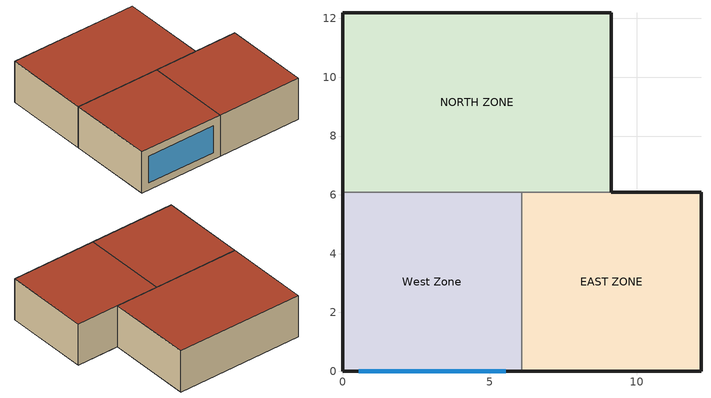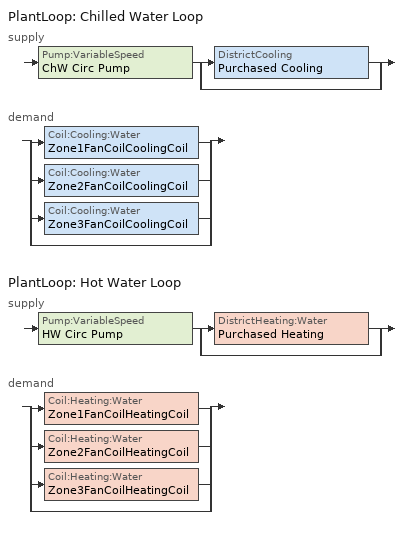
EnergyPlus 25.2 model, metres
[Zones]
West Zone
 floor adiabatic (FLOOR SLAB 8 IN): 0,0 0,6.1 6.1,6.1 6.1,0 z0
 wall outside (EXTWALL80): 0,6.1 0,0 6.1,0 z0:3.05
 wall to NORTH ZONE (PARTITION06): 6.1,6.1 0,6.1 z0:3.05
 wall to EAST ZONE (PARTITION06): 6.1,0 6.1,6.1 z0:3.05
 window (WIN-CON-LIGHT): 0.55,0 5.55,0 z0.5:2.5
 roof outside (ROOF34): 0,6.1 0,0 6.1,0 6.1,6.1 z3.05
EAST ZONE
 floor adiabatic (FLOOR SLAB 8 IN): 6.1,0 6.1,6.1 12.19,6.1 12.19,0 z0
 wall outside (EXTWALL80): 6.1,0 12.19,0 12.19,6.1 9.14,6.1 z0:3.05
 wall to NORTH ZONE (PARTITION06): 9.14,6.1 6.1,6.1 z0:3.05
 roof outside (ROOF34): 6.1,6.1 6.1,0 12.19,0 12.19,6.1 z3.05
NORTH ZONE
 floor adiabatic (FLOOR SLAB 8 IN): 0,6.1 0,12.19 9.14,12.19 9.14,6.1 z0
 wall outside (EXTWALL80): 9.14,6.1 9.14,12.19 0,12.19 0,6.1 z0:3.05
 roof outside (ROOF34): 0,12.19 0,6.1 9.14,6.1 9.14,12.19 z3.05
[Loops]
PlantLoop 'Chilled Water Loop'
 supply: Pump:VariableSpeed 'ChW Circ Pump' > split
  | DistrictCooling 'Purchased Cooling'
  | bypass
 demand: split
  | Coil:Cooling:Water 'Zone1FanCoilCoolingCoil'
  | Coil:Cooling:Water 'Zone2FanCoilCoolingCoil'
  | Coil:Cooling:Water 'Zone3FanCoilCoolingCoil'
  | bypass
PlantLoop 'Hot Water Loop'
 supply: Pump:VariableSpeed 'HW Circ Pump' > split
  | DistrictHeating:Water 'Purchased Heating'
  | bypass
 demand: split
  | Coil:Heating:Water 'Zone1FanCoilHeatingCoil'
  | Coil:Heating:Water 'Zone2FanCoilHeatingCoil'
  | Coil:Heating:Water 'Zone3FanCoilHeatingCoil'
  | bypass
[Building]
NONE: Loads convergence tolerance value=0.04; Maximum number of warmup days=25; Minimum number of warmup days=6; North axis=0; Solar distribution=MinimalShadowing; Temperature convergence tolerance value=0.4; Terrain=Suburbs
[Site:GroundTemperature:BuildingSurface]
20.03, 20.03, 20.13, 20.3, 20.43, 20.52, 20.62, 20.77, 20.78, 20.55, 20.44, 20.2
[Site:Location]
CHICAGO_IL_USA TMY2-94846: Elevation=190; Latitude=41.78; Longitude=-87.75; Time zone=-6
[SizingPeriod:DesignDay] Barometric pressure=99063; Day of month=21; Daylight saving time indicator=No; Humidity condition type=WetBulb; Rain indicator=No; Snow indicator=No; Solar model indicator=ASHRAEClearSky
Name | Daily dry bulb temperature range | Day type | Maximum dry bulb temperature | Month | Sky clearness | Wetbulb or dewpoint at maximum dry bulb | Wind direction | Wind speed
CHICAGO_IL_USA Annual Cooling 1% Design Conditions DB/MCWB | 10.7 | SummerDesignDay | 31.5 | 7 | 1 | 23 | 230 | 5.3
CHICAGO_IL_USA Annual Heating 99% Design Conditions DB | 0 | WinterDesignDay | -17.3 | 1 | 0 | -17.3 | 270 | 4.9
[Construction]
EXTWALL80: A1 - 1 IN STUCCO, C4 - 4 IN COMMON BRICK, E1 - 3 / 4 IN PLASTER OR GYP BOARD
FLOOR SLAB 8 IN: C10 - 8 IN HW CONCRETE
PARTITION06: E1 - 3 / 4 IN PLASTER OR GYP BOARD, C6 - 8 IN CLAY TILE, E1 - 3 / 4 IN PLASTER OR GYP BOARD
ROOF34: E2 - 1 / 2 IN SLAG OR STONE, E3 - 3 / 8 IN FELT AND MEMBRANE, B5 - 1 IN DENSE INSULATION, C12 - 2 IN HW CONCRETE
WIN-CON-LIGHT: WIN-LAY-GLASS-LIGHT
[Material] Thermal absorptance=0.9
Name | Conductivity | Density | Roughness | Solar absorptance | Specific heat | Thickness | Visible absorptance
A1 - 1 IN STUCCO | 0.691831 | 1858.142 | Smooth | 0.92 | 836.8 | 0.0253898 | 0.92
B5 - 1 IN DENSE INSULATION | 0.0432394 | 91.30524 | VeryRough | 0.5 | 836.8 | 0.0253898 | 0.5
C4 - 4 IN COMMON BRICK | 0.726422 | 1922.216 | Rough | 0.76 | 836.8 | 0.101498 | 0.76
C6 - 8 IN CLAY TILE | 0.570761 | 1121.292 | Smooth | 0.82 | 836.8 | 0.203302 | 0.82
C10 - 8 IN HW CONCRETE | 1.729577 | 2242.585 | MediumRough | 0.65 | 836.8 | 0.203302 | 0.65
C12 - 2 IN HW CONCRETE | 1.729577 | 2242.585 | MediumRough | 0.65 | 836.8 | 0.0509016 | 0.65
E1 - 3 / 4 IN PLASTER OR GYP BOARD | 0.726422 | 1601.846 | Smooth | 0.92 | 836.8 | 0.01905 | 0.92
E2 - 1 / 2 IN SLAG OR STONE | 1.435549 | 881.0155 | Rough | 0.55 | 1673.6 | 0.0127102 | 0.55
E3 - 3 / 8 IN FELT AND MEMBRANE | 0.190253 | 1121.292 | Rough | 0.75 | 1673.6 | 0.00954024 | 0.75
[WindowMaterial:Glazing]
WIN-LAY-GLASS-LIGHT: Back side infrared hemispherical emissivity=0.84; Back side solar reflectance at normal incidence=0.031; Back side visible reflectance at normal incidence=0.05; Conductivity=0.9; Front side infrared hemispherical emissivity=0.84; Front side solar reflectance at normal incidence=0.031; Front side visible reflectance at normal incidence=0.05; Infrared transmittance at normal incidence=0; Optical data type=SpectralAverage; Solar transmittance at normal incidence=0.9; Thickness=0.003; Visible transmittance at normal incidence=0.9
[AvailabilityManager:HybridVentilation]
Hybrid ventilation controller: Control zone=North Zone; Maximum outdoor dewpoint=30; Maximum outdoor enthalpy=30000; Maximum outdoor temperature=35; Maximum wind speed=40; Minimum outdoor dewpoint=15; Minimum outdoor enthalpy=20000; Minimum outdoor temperature=15; Minimum outdoor ventilation air schedule=Outdoor air Schedule; Opening factor function of wind speed curve=WindFactorCurve; Simple airflow control type schedule=SimpleControlTypeSch; Use weather file rain indicators=Yes; Ventilation control mode schedule=Hybrid Control Mode Schedule; Zoneventilation object=NORTH ZONE Ventl
[Coil:Cooling:Water] Availability schedule=FanAndCoilAvailSched; Design air flow rate=Autosize; Design inlet air humidity ratio=Autosize; Design inlet air temperature=Autosize; Design inlet water temperature=Autosize; Design outlet air humidity ratio=Autosize; Design outlet air temperature=Autosize; Design water flow rate=Autosize; Heat exchanger configuration=CrossFlow; Type of analysis=SimpleAnalysis
Zone1FanCoilCoolingCoil; Zone2FanCoilCoolingCoil; Zone3FanCoilCoolingCoil
[Coil:Heating:Water] Availability schedule=FanAndCoilAvailSched; Maximum water flow rate=Autosize; Performance input method=UFactorTimesAreaAndDesignWaterFlowRate; Rated capacity=Autosize; Rated inlet air temperature=16.6; Rated inlet water temperature=82.2; Rated outlet air temperature=32.2; Rated outlet water temperature=71.1; U factor times area value=Autosize
Zone1FanCoilHeatingCoil; Zone2FanCoilHeatingCoil; Zone3FanCoilHeatingCoil
[DesignSpecification:OutdoorAir] Outdoor air flow per person=0.00944; Outdoor air flow per zone=0; Outdoor air flow per zone floor area=0; Outdoor air method=Flow/Person
SZ DSOA EAST ZONE; SZ DSOA NORTH ZONE; SZ DSOA West Zone
[DistrictCooling]
Purchased Cooling: Nominal capacity=1000000
[DistrictHeating:Water]
Purchased Heating: Nominal capacity=1000000
[ElectricEquipment] Design level calculation method=EquipmentLevel; Fraction latent=0; Fraction lost=0; Fraction radiant=0.3; Schedule=Intermittent
Name | Design level | Zone or zonelist or space or spacelist
EAST ZONE ElecEq 1 | 1464.375 | EAST ZONE
NORTH ZONE ElecEq 1 | 2928.751 | NORTH ZONE
West Zone ElecEq 1 | 2928.751 | West Zone
[Fan:ConstantVolume] Fan total efficiency=0.5; Maximum flow rate=Autosize; Motor efficiency=0.9; Motor in airstream fraction=1; Pressure rise=75
Name | Availability schedule
Zone1FanCoilFan; Zone3FanCoilFan | FanAndCoilAvailSched
Zone2FanCoilFan | Zone2FanAndCoilAvailSched
[Lights] Design level calculation method=LightingLevel; End use subcategory=GeneralLights; Fraction radiant=0.2; Fraction replaceable=0; Fraction visible=0.2; Return air fraction=0; Schedule=Office Lighting
Name | Lighting level | Zone or zonelist or space or spacelist
EAST ZONE Lights 1 | 1464.375 | EAST ZONE
NORTH ZONE Lights 1 | 878.6252 | NORTH ZONE
[People] Activity level schedule=Activity Sch; Air velocity schedule=Air Velo Sch; Carbon dioxide generation rate=3.82e-08; Clothing insulation calculation method=ClothingInsulationSchedule; Clothing insulation schedule=Clothing Sch; Fraction radiant=0.3; Mean radiant temperature calculation type=EnclosureAveraged; Number of people calculation method=People; Number of people schedule=Office Occupancy; Thermal comfort model 1 type=Fanger; Work efficiency schedule=Work Eff Sch
Name | Number of people | Zone or zonelist or space or spacelist
EAST ZONE | 3 | EAST ZONE
NORTH ZONE | 4 | NORTH ZONE
West Zone | 3 | West Zone
[PlantEquipmentList]
cooling plant: Purchased Cooling, DistrictCooling
heating plant: Purchased Heating, DistrictHeating:Water
[PlantEquipmentOperation:CoolingLoad]
Purchased Cooling Only: Load range 1 lower limit=0; Load range 1 upper limit=1000000; Range 1 equipment list=cooling plant
[PlantEquipmentOperation:HeatingLoad]
Purchased Heating Only: Load range 1 lower limit=0; Load range 1 upper limit=1000000; Range 1 equipment list=heating plant
[PlantEquipmentOperationSchemes] Control scheme 1 schedule=ON
Name | Control scheme 1
Chilled Loop Operation | Purchased Cooling Only
Hot Loop Operation | Purchased Heating Only
[PlantLoop] Fluid type=Water; Load distribution scheme=Optimal; Maximum loop flow rate=Autosize; Maximum loop temperature=100; Minimum loop flow rate=0; Plant loop volume=Autocalculate
Name | Minimum loop temperature | Plant equipment operation scheme
Chilled Water Loop | 1 | Chilled Loop Operation
Hot Water Loop | 10 | Hot Loop Operation
[Pump:VariableSpeed] Design maximum flow rate=Autosize; Design minimum flow rate=0; Design power consumption=Autosize; Design pump head=179352; Fraction of motor inefficiencies to fluid stream=0; Motor efficiency=0.9; Pump control type=Intermittent; Coefficient 1 of the part load performance curve=0; Coefficient 2 of the part load performance curve=1; Coefficient 3 of the part load performance curve=0; Coefficient 4 of the part load performance curve=0
ChW Circ Pump; HW Circ Pump
[SetpointManager:Scheduled] Control variable=Temperature
Name | Schedule | Setpoint node or nodelist
Chilled Water Loop Setpoint Manager | CW Loop Temp Schedule | Chilled Water Loop Setpoint Node List
Hot Water Loop Setpoint Manager | HW Loop Temp Schedule | Hot Water Loop Setpoint Node List
[Sizing:Plant]
Name | Design loop exit temperature | Loop design temperature difference | Loop type
Hot Water Loop | 82 | 11 | Heating
Chilled Water Loop | 7.22 | 6.67 | Cooling
[Sizing:Zone] Account for dedicated outdoor air system=No; Cooling design air flow method=DesignDay; Cooling design air flow rate=0; Dedicated outdoor air high setpoint temperature for design=Autosize; Dedicated outdoor air low setpoint temperature for design=Autosize; Dedicated outdoor air system control strategy=NeutralSupplyAir; Heating design air flow method=DesignDay; Heating design air flow rate=0; Zone cooling design supply air humidity ratio=0.009; Zone cooling design supply air temperature=14; Zone cooling design supply air temperature input method=SupplyAirTemperature; Zone cooling sizing factor=0; Zone heating design supply air humidity ratio=0.004; Zone heating design supply air temperature=50; Zone heating design supply air temperature input method=SupplyAirTemperature; Zone heating sizing factor=0
Name | Design specification outdoor air object
West Zone | SZ DSOA West Zone
EAST ZONE | SZ DSOA EAST ZONE
NORTH ZONE | SZ DSOA NORTH ZONE
[ThermostatSetpoint:SingleCooling]
Name | Setpoint temperature schedule
Cooling Setpoint with SB | Cooling Setpoints
East zone Cooling Setpoint with SB | East zone Cooling Setpoints
[ThermostatSetpoint:SingleHeating]
Name | Setpoint temperature schedule
East zone Heating Setpoint with SB | East zone Heating Setpoints
Heating Setpoint with SB | Heating Setpoints
[Zone] Ceiling height=Autocalculate; Multiplier=1; Type=1; Volume=Autocalculate
EAST ZONE; NORTH ZONE; West Zone
[ZoneControl:Thermostat] Control type schedule=Zone Control Type Sched
Name | Zone or zonelist | Control 1 | Control 2
Zone 1 Thermostat | West Zone | Heating Setpoint with SB | Cooling Setpoint with SB
Zone 2 Thermostat | EAST ZONE | East zone Heating Setpoint with SB | East zone Cooling Setpoint with SB
Zone 3 Thermostat | NORTH ZONE | Heating Setpoint with SB | Cooling Setpoint with SB
[Zone equipment]
West Zone: Zone1FanCoil
EAST ZONE: Zone2FanCoil
NORTH ZONE: Zone3FanCoil
[ZoneHVAC:FourPipeFanCoil] Availability schedule=FanAndCoilAvailSched; Capacity control method=ConstantFanVariableFlow; Cooling convergence tolerance=0.001; Heating convergence tolerance=0.001; Maximum cold water flow rate=Autosize; Maximum hot water flow rate=Autosize; Maximum outdoor air flow rate=Autosize; Maximum supply air flow rate=Autosize; Minimum cold water flow rate=0; Minimum hot water flow rate=0; Outdoor air schedule=OUTAIRFANCOILSCHEDULE
Name | Cooling coil | Heating coil | Supply air fan
Zone1FanCoil | Zone1FanCoilCoolingCoil | Zone1FanCoilHeatingCoil | Zone1FanCoilFan
Zone2FanCoil | Zone2FanCoilCoolingCoil | Zone2FanCoilHeatingCoil | Zone2FanCoilFan
Zone3FanCoil | Zone3FanCoilCoolingCoil | Zone3FanCoilHeatingCoil | Zone3FanCoilFan
[ZoneMixing]
NORTH ZONE Mixng: Delta temperature schedule=DeltaTemp; Design flow rate=0.1059; Design flow rate calculation method=Flow/Zone; Maximum outdoor temperature schedule=MaxOutdoorTemp; Maximum receiving temperature schedule=MaxIndoorTemp; Maximum source temperature schedule=MaxIndoorTemp; Minimum outdoor temperature schedule=MinOutdoorTemp; Minimum receiving temperature schedule=MinIndoorTemp; Minimum source temperature schedule=MinIndoorTemp; Schedule=MixingAvailSched; Source zone or space=West Zone; Zone or space=NORTH ZONE
[ZoneVentilation:DesignFlowRate]
NORTH ZONE Ventl: Constant term coefficient=1; Delta temperature schedule=DeltaTemp; Design flow rate=0.05295; Design flow rate calculation method=Flow/Zone; Fan pressure rise=67; Fan total efficiency=0.7; Maximum indoor temperature schedule=MaxIndoorTemp; Maximum outdoor temperature schedule=MaxOutdoorTemp; Maximum wind speed=40; Minimum indoor temperature schedule=MinIndoorTemp; Minimum outdoor temperature schedule=MinOutdoorTemp; Schedule=VentSched; Temperature term coefficient=0; Velocity squared term coefficient=0; Velocity term coefficient=0; Ventilation type=Intake; Zone or zonelist or space or spacelist=NORTH ZONE
[Curve:Quadratic]
WindFactorCurve: Maximum value of x=1; Minimum value of x=0; Coefficient1 constant=1; Coefficient2 x=0; Coefficient3 x 2=0
[Schedule:Compact]
Activity Sch: Through: 12/31, For: Alldays, Until: 24:00, 131.8
Air Velo Sch: Through: 12/31, For: Alldays, Until: 24:00, 0.137
COOLING SETPOINTS: Through: 12/31, For: Weekdays Weekends Holidays CustomDay1 CustomDay2, Until: 7:00, 30, Until: 17:00, 24, Until: 24:00, 30, For: SummerDesignDay, Until: 24:00, 24, For: WinterDesignDay, Until: 24:00, 50
CW LOOP TEMP SCHEDULE: Through: 12/31, For: Alldays, Until: 24:00, 7.22
Clothing Sch; ON; VentSched; Zone2FanAndCoilAvailSched: Through: 12/31, For: Alldays, Until: 24:00, 1
DeltaTemp: Through: 12/31, For: AllDays, Until: 24:00, 0
East zone COOLING SETPOINTS: Through: 12/31, For: Weekdays Weekends Holidays CustomDay1 CustomDay2, Until: 7:00, 38, Until: 17:00, 34, Until: 24:00, 38, For: SummerDesignDay, Until: 24:00, 34, For: WinterDesignDay, Until: 24:00, 40
East zone HEATING SETPOINTS: Through: 12/31, For: Weekdays Weekends Holidays CustomDay1 CustomDay2, Until: 7:00, 5, Until: 17:00, 10, Until: 24:00, 5, For: SummerDesignDay, Until: 24:00, 5, For: WinterDesignDay, Until: 24:00, 10
FANANDCOILAVAILSCHED: Through: 3/31, For: Alldays, Until: 24:00, 1, Through: 9/30, For: Weekdays, Until: 7:00, 1, Until: 17:00, 1, Until: 24:00, 1, For: Weekends Holidays CustomDay1 CustomDay2, Until: 24:00, 0, For: SummerDesignDay, Until: 24:00, 1, For: WinterDesignDay, Until: 24:00, 1, Through: 12/31, For: Alldays, Until: 24:00, 1
HEATING SETPOINTS: Through: 12/31, For: Weekdays Weekends Holidays CustomDay1 CustomDay2, Until: 7:00, 15, Until: 17:00, 20, Until: 24:00, 15, For: SummerDesignDay, Until: 24:00, 15, For: WinterDesignDay, Until: 24:00, 20
HW LOOP TEMP SCHEDULE: Through: 12/31, For: Alldays, Until: 24:00, 82
Hybrid Control Mode Schedule: Through: 12/31, For: AllDays, Until:  7:00, 0, Until: 17:00, 1, Until: 18:00, 1, Until: 19:00, 1, Until: 24:00, 1
Intermittent: Through: 12/31, For: Weekdays, Until: 8:00, 0, Until: 18:00, 1, Until: 24:00, 0, For: Weekends Holidays, Until: 24:00, 0, For: SummerDesignDay, Until: 8:00, 0, Until: 18:00, 1, Until: 24:00, 0, For: WinterDesignDay, Until: 24:00, 0, For: CustomDay1, Until: 24:00, 0, For: CustomDay2, Until: 24:00, 0
MaxIndoorTemp; MaxOutdoorTemp: Through: 12/31, For: AllDays, Until: 24:00, 100
MinIndoorTemp; MinOutdoorTemp: Through: 12/31, For: AllDays, Until: 24:00, -100
MixingAvailSched: Through: 3/31, For: AllDays, Until: 24:00, 1, Through: 9/30, For: Weekdays, Until: 7:00, 1, Until: 17:00, 1, Until: 24:00, 1, For: Weekends Holidays CustomDay1 CustomDay2, Until: 24:00, 0, For: SummerDesignDay WinterDesignDay, Until: 24:00, 1, Through: 12/31, For: AllDays, Until: 24:00, 1
OUTAIRFANCOILSCHEDULE: Through : 12/31, For: Alldays, Until: 7:00, 1, Until: 17:00, 1, Until: 24:00, 1
Office Lighting: Through: 12/31, For: Weekdays, Until: 6:00, 0.05, Until: 7:00, 0.2, Until: 17:00, 1, Until: 18:00, 0.5, Until: 24:00, 0.05, For: Weekends Holidays, Until: 24:00, 0.05, For: SummerDesignDay, Until: 6:00, 0.05, Until: 7:00, 0.2, Until: 17:00, 1, Until: 18:00, 0.5, Until: 24:00, 0.05, For: WinterDesignDay, Until: 24:00, 0.05, For: CustomDay1, Until: 24:00, 0.05, For: CustomDay2, Until: 24:00, 0.05
Office Occupancy: Through: 12/31, For: Weekdays, Until: 6:00, 0, Until: 7:00, 0.1, Until: 8:00, 0.5, Until: 12:00, 1, Until: 13:00, 0.5, Until: 16:00, 1, Until: 17:00, 0.5, Until: 18:00, 0.1, Until: 24:00, 0, For: Weekends Holidays, Until: 24:00, 0, For: SummerDesignDay, Until: 6:00, 0, Until: 7:00, 0.1, Until: 8:00, 0.5, Until: 12:00, 1, Until: 13:00, 0.5, Until: 16:00, 1, Until: 17:00, 0.5, Until: 18:00, 0.1, Until: 24:00, 0, For: WinterDesignDay, Until: 24:00, 0, For: CustomDay1, Until: 24:00, 0, For: CustomDay2, Until: 24:00, 0
Outdoor air Schedule: Through: 12/31, For: AllDays, Until:  7:00, 2, Until: 17:00, 2, Until: 24:00, 2
SimpleControlTypeSch: Through: 12/31, For: AllDays, Until:  7:00, 1, Until: 17:00, 1, Until: 24:00, 0
Work Eff Sch: Through: 12/31, For: Alldays, Until: 24:00, 0
ZONE CONTROL TYPE SCHED: Through: 3/31, For: Alldays, Until: 24:00, 1, Through: 9/30, For: Alldays, Until: 24:00, 2, Through: 12/31, For: Alldays, Until: 24:00, 1
